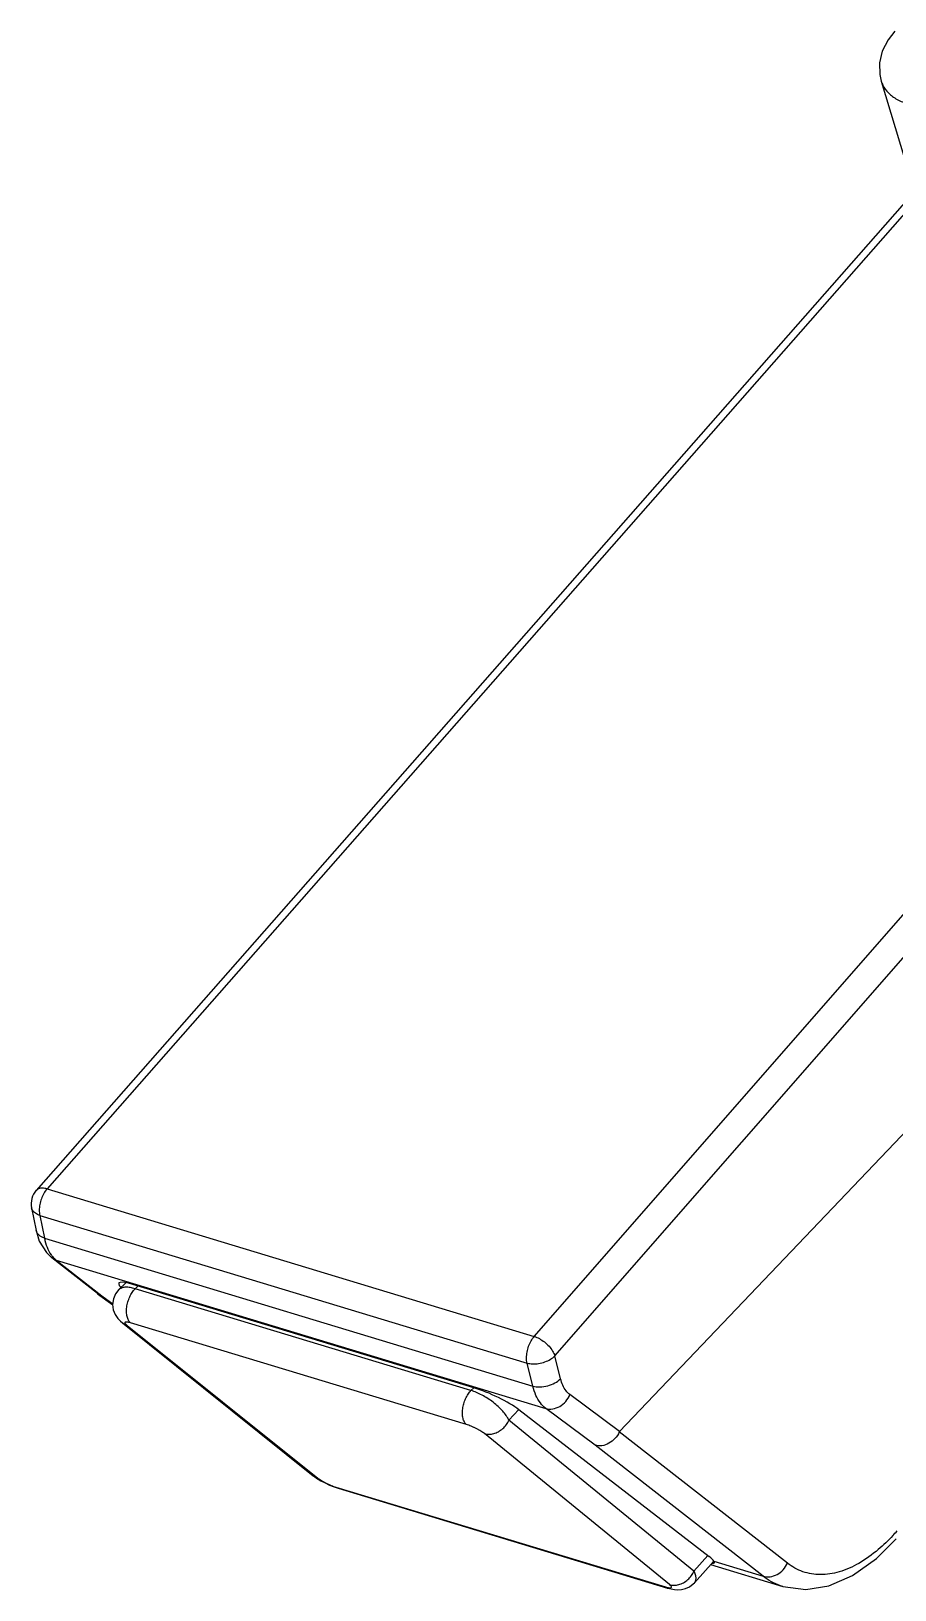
# Model space of a CAD drawing. Header units: millimetres. Extents: x 14343 to 15285, y -9166 to -7819.
# Drawn here: x 14456.71 to 14469.45, y -8274.42 to -8251.42 of the extents above; entities that cross this region are included whole.
import ezdxf

# ---------------------------------------------------------------- set-up
doc = ezdxf.new("R2010")
doc.units = ezdxf.units.MM

# ---------------------------------------------------------------- blocks, each defined once
blk = doc.blocks.new('u9')
at = {"color": 7, "linetype": 'Continuous'}
for p, q in [((-344.693, 240.653), (-344.205, 239.028)), ((-343.292, 240.068), (-357.163, 224.288)), ((-343.132, 240.089), (-357.004, 224.309)), ((-349.814, 222.132), (-335.997, 237.929)), ((-349.51, 221.846), (-335.692, 237.642)), ((-348.555, 220.729), (-334.586, 235.395)), ((-357.004, 224.309), (-349.814, 222.132)), ((-357.232, 224.031), (-357.165, 223.697)), ((-357.11, 223.916), (-349.92, 221.739)), ((-357.11, 223.916), (-357.043, 223.583)), ((-357.165, 223.697), (-357.118, 223.539)), ((-357.043, 223.583), (-349.835, 221.4)), ((-356.867, 223.257), (-356.935, 223.292)), ((-356.261, 222.766), (-356.935, 223.292)), ((-356.867, 223.257), (-349.643, 221.069)), ((-356.867, 223.257), (-356.194, 222.731)), ((-355.945, 222.824), (-355.843, 222.925)), ((-350.704, 221.375), (-355.738, 222.899)), ((-355.705, 222.835), (-355.663, 222.876)), ((-356.261, 222.766), (-356.257, 222.763)), ((-356.257, 222.763), (-356.194, 222.731)), ((-356.257, 222.763), (-356.035, 222.598)), ((-356.194, 222.731), (-356.035, 222.613)), ((-350.748, 221.334), (-355.705, 222.835)), ((-355.891, 222.331), (-353.075, 220.077)), ((-355.823, 222.295), (-353.007, 220.042)), ((-350.813, 220.831), (-355.77, 222.332)), ((-349.835, 221.4), (-349.92, 221.739)), ((-349.425, 221.507), (-349.51, 221.846)), ((-350.748, 221.334), (-350.708, 221.376)), ((-348.555, 220.729), (-349.288, 221.274)), ((-350.188, 220.899), (-350.042, 221.052)), ((-347.234, 218.882), (-350.04, 221.05)), ((-348.915, 220.527), (-349.643, 221.069)), ((-347.458, 218.671), (-350.188, 220.899)), ((-347.82, 218.471), (-350.55, 220.699)), ((-346.078, 218.787), (-348.559, 220.723)), ((-346.436, 218.594), (-348.915, 220.527)), ((-353.075, 220.077), (-353.076, 220.078)), ((-353.076, 220.078), (-353.026, 220.042)), ((-352.767, 219.911), (-352.71, 219.892)), ((-352.742, 219.91), (-347.878, 218.437)), ((-352.742, 219.91), (-352.71, 219.892)), ((-352.71, 219.892), (-347.846, 218.419)), ((-347.458, 218.671), (-347.254, 218.898)), ((-347.45, 218.498), (-347.166, 218.815)), ((-347.211, 218.765), (-346.147, 218.443)), ((-347.166, 218.815), (-346.436, 218.594)), ((-347.166, 218.815), (-347.161, 218.786)), ((-347.878, 218.437), (-347.846, 218.419))]:
    blk.add_line(p, q, dxfattribs=at)
for points in [[(-344.494, 241.392), (-344.594, 241.266), (-344.678, 241.099), (-344.718, 240.925), (-344.715, 240.753), (-344.693, 240.652)], [(-357.118, 223.539), (-357.014, 223.369), (-356.935, 223.292)], [(-355.945, 222.824), (-355.994, 222.76), (-356.025, 222.685), (-356.036, 222.605), (-356.026, 222.526), (-355.999, 222.456), (-355.961, 222.399), (-355.92, 222.356), (-355.891, 222.331)], [(-353.026, 220.042), (-352.965, 220.004), (-352.901, 219.97), (-352.835, 219.939), (-352.767, 219.911)], [(-346.148, 218.443), (-345.807, 218.396), (-345.466, 218.451), (-345.116, 218.604), (-344.764, 218.856), (-344.475, 219.144)], [(-347.846, 218.419), (-347.796, 218.406), (-347.744, 218.397), (-347.694, 218.393), (-347.641, 218.397), (-347.582, 218.411), (-347.523, 218.439), (-347.467, 218.481), (-347.45, 218.498)]]:
    blk.add_lwpolyline(points, dxfattribs=at)
for centre, radius, start, end in [((-356.938, 224.09), 0.3, 138.6809, 191.3422), ((-356.595, 223.586), 0.428, 215.4832, 220.7124), ((-352.953, 220.229), 0.195, 231.2904, 235.2934), ((-346.714, 221.246), 3.002, 316.8704, 318.689)]:
    blk.add_arc(centre, radius, start, end, dxfattribs=at)
for centre, major_axis, ratio, start_param, end_param in [((-355.46, 222.691), (0.485, -0.226), 0.173443, 8.540785, 9.875565), ((-350.44, 221.171), (0.478, -0.221), 0.179182, 0.666989, 2.2371), ((-345.624, 218.438), (2.932, -2.29), 0.077225, 3.133993, 3.160958), ((-347.634, 219.004), (0.474, -0.216), 0.177537, 0.249308, 0.650254)]:
    blk.add_ellipse(centre, major_axis=major_axis, ratio=ratio, start_param=start_param, end_param=end_param, dxfattribs=at)
for points, start_tangent, end_tangent in [([(-344.693, 240.652), (-344.671, 240.596), (-344.587, 240.48), (-344.461, 240.386), (-344.298, 240.319)], (0.288762, -0.957401), (0.960028, -0.279906)), ([(-357.004, 224.309), (-357.073, 224.321), (-357.13, 224.311), (-357.163, 224.288)], (-0.956721, 0.291007), (-0.667481, -0.744627)), ([(-357.004, 224.309), (-357.051, 224.243), (-357.087, 224.164), (-357.11, 224.078), (-357.118, 223.993), (-357.11, 223.916)], (-0.659315, -0.751867), (0.220191, -0.975457)), ([(-357.11, 223.916), (-357.175, 223.949), (-357.219, 223.995), (-357.232, 224.031)], (-0.950633, 0.310318), (-0.200784, 0.979636)), ([(-357.043, 223.583), (-357.122, 223.626), (-357.163, 223.689), (-357.165, 223.697)], (-0.950633, 0.310318), (-0.189096, 0.981959)), ([(-357.043, 223.583), (-357.003, 223.447), (-356.943, 223.337)], (0.203836, -0.979005), (0.581105, -0.813829)), ([(-356.919, 223.307), (-356.867, 223.257)], (0.6529, -0.757444), (0.790549, -0.612399)), ([(-355.705, 222.835), (-355.778, 222.853), (-355.843, 222.858), (-355.896, 222.851), (-355.937, 222.83), (-355.945, 222.824)], (-0.954381, 0.298591), (-0.707338, -0.706876)), ([(-355.77, 222.332), (-355.801, 222.37), (-355.821, 222.424), (-355.83, 222.49), (-355.827, 222.564), (-355.811, 222.641), (-355.784, 222.715), (-355.748, 222.781), (-355.705, 222.835)], (-0.777815, 0.628494), (0.69992, 0.714222)), ([(-355.823, 222.295), (-355.881, 222.324), (-355.891, 222.331)], (-0.957748, 0.287609), (-0.781703, 0.623651)), ([(-355.77, 222.332), (-355.798, 222.34), (-355.822, 222.344), (-355.84, 222.345), (-355.851, 222.342), (-355.855, 222.335), (-355.852, 222.325), (-355.841, 222.311), (-355.823, 222.295)], (-0.957103, 0.289748), (0.780719, -0.624882)), ([(-349.92, 221.739), (-349.928, 221.816), (-349.92, 221.901), (-349.897, 221.987), (-349.86, 222.066), (-349.814, 222.132)], (-0.220191, 0.975457), (0.659315, 0.751867)), ([(-349.814, 222.132), (-349.739, 222.1), (-349.664, 222.051), (-349.596, 221.987), (-349.543, 221.917), (-349.51, 221.846)], (0.957454, -0.288587), (0.310746, -0.950493)), ([(-349.92, 221.739), (-349.839, 221.727), (-349.749, 221.733), (-349.657, 221.757), (-349.575, 221.795), (-349.51, 221.846)], (0.963246, -0.268622), (0.705476, 0.708734)), ([(-349.835, 221.4), (-349.731, 221.388), (-349.616, 221.404), (-349.509, 221.446), (-349.425, 221.507)], (0.963246, -0.268622), (0.705476, 0.708734)), ([(-349.288, 221.274), (-349.345, 221.332), (-349.392, 221.411), (-349.425, 221.507)], (-0.802084, 0.597211), (-0.243198, 0.969977)), ([(-350.813, 220.831), (-350.844, 220.869), (-350.865, 220.923), (-350.874, 220.989), (-350.87, 221.063), (-350.854, 221.14), (-350.827, 221.214), (-350.791, 221.28), (-350.748, 221.334)], (-0.777814, 0.628494), (0.699919, 0.714222)), ([(-350.188, 220.899), (-350.227, 220.964), (-350.28, 221.031), (-350.346, 221.097), (-350.42, 221.16), (-350.501, 221.217), (-350.585, 221.266), (-350.668, 221.305), (-350.748, 221.334)], (-0.44567, 0.895198), (-0.959699, 0.28103)), ([(-349.643, 221.069), (-349.724, 221.152), (-349.789, 221.263), (-349.835, 221.4)], (-0.800243, 0.599676), (-0.236343, 0.97167)), ([(-349.643, 221.069), (-349.542, 221.063), (-349.439, 221.1), (-349.35, 221.174), (-349.288, 221.274)], (0.958657, -0.284563), (0.384532, 0.923112)), ([(-350.55, 220.699), (-350.573, 220.716), (-350.602, 220.735), (-350.635, 220.754), (-350.671, 220.773), (-350.708, 220.791), (-350.745, 220.807), (-350.781, 220.821), (-350.813, 220.831)], (-0.774819, 0.632183), (-0.957071, 0.289854)), ([(-350.55, 220.699), (-350.483, 220.689), (-350.412, 220.698), (-350.343, 220.727), (-350.279, 220.772), (-350.226, 220.831), (-350.188, 220.899)], (0.956431, -0.291958), (0.392124, 0.919913)), ([(-348.559, 220.723), (-348.623, 220.626), (-348.712, 220.555), (-348.815, 220.52), (-348.915, 220.527)], (-0.405245, -0.914208), (-0.957088, 0.289796)), ([(-353.007, 220.042), (-353.064, 220.069)], (-0.957748, 0.287609), (-0.822083, 0.569367)), ([(-353.007, 220.042), (-352.983, 220.024), (-352.954, 220.005), (-352.921, 219.986), (-352.885, 219.968), (-352.848, 219.95), (-352.811, 219.934), (-352.775, 219.92), (-352.742, 219.91)], (0.780783, -0.624802), (0.957072, -0.289851)), ([(-344.523, 219.193), (-344.737, 218.989), (-345.025, 218.784), (-345.314, 218.659), (-345.591, 218.618), (-345.849, 218.661), (-346.078, 218.787)], (-0.6838, -0.729669), (-0.788554, 0.614966)), ([(-347.161, 218.786), (-347.162, 218.785), (-347.197, 218.78)], (-0.436135, -0.899881), (-0.99097, 0.134083)), ([(-346.436, 218.594), (-346.335, 218.586), (-346.232, 218.62), (-346.142, 218.69), (-346.078, 218.787)], (0.955537, -0.294872), (0.405396, 0.914141)), ([(-347.82, 218.471), (-347.752, 218.461), (-347.682, 218.471), (-347.612, 218.499), (-347.549, 218.544), (-347.496, 218.603), (-347.458, 218.671)], (0.956431, -0.291958), (0.392123, 0.919913)), ([(-347.45, 218.498), (-347.436, 218.518), (-347.426, 218.561), (-347.434, 218.613), (-347.458, 218.671)], (0.666381, 0.745611), (-0.463344, 0.886179)), ([(-346.147, 218.443), (-346.181, 218.454), (-346.436, 218.594)], (-0.957159, 0.289561), (-0.78924, 0.614084)), ([(-347.878, 218.437), (-347.85, 218.429)], (0.957102, -0.28975), (0.973987, -0.226602)), ([(-347.85, 218.429), (-347.825, 218.425)], (0.973987, -0.226602), (0.993201, -0.116414)), ([(-347.825, 218.425), (-347.807, 218.424), (-347.795, 218.427), (-347.79, 218.433), (-347.793, 218.443), (-347.803, 218.456), (-347.82, 218.471)], (0.993201, -0.116414), (-0.774751, 0.632266))]:
    blk.add_spline(points, degree=3, dxfattribs=dict(at, start_tangent=start_tangent, end_tangent=end_tangent))

msp = doc.modelspace()

# ---------------------------------------------------------------- block references
msp.add_blockref('u9', (14813.948, -8492.81))

doc.saveas('drawing.dxf')
